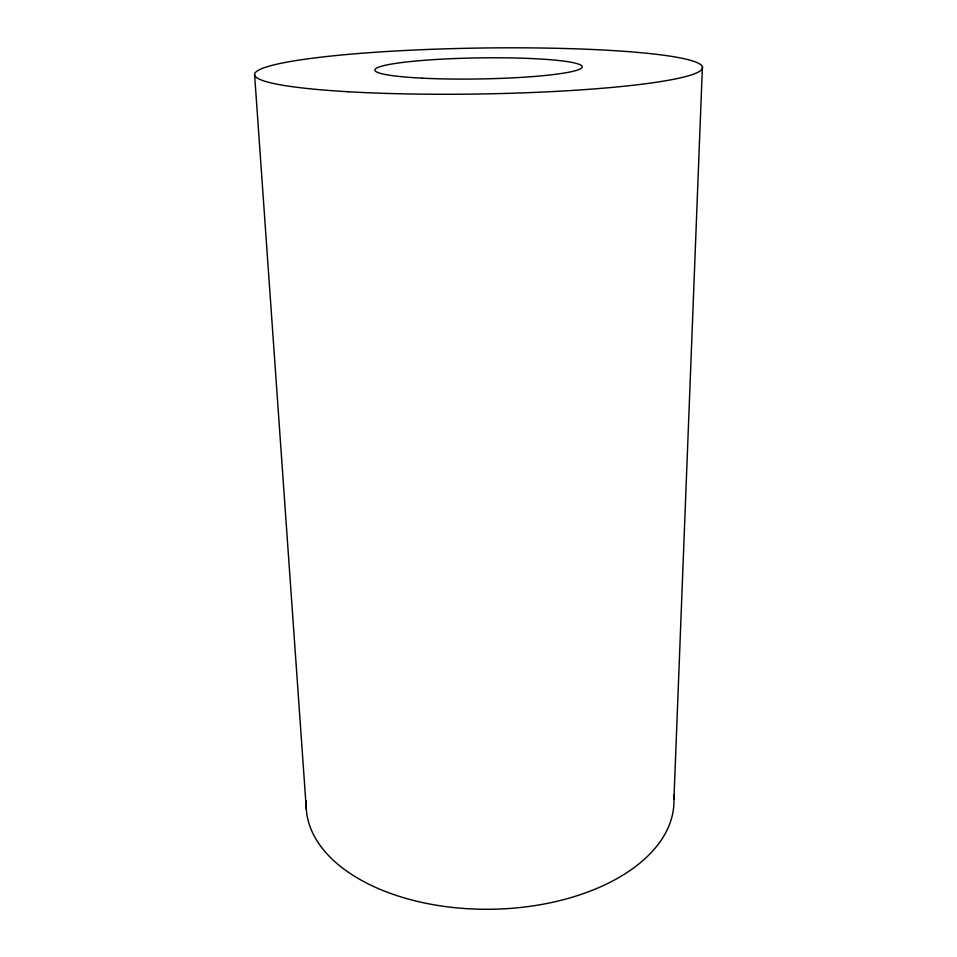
<?xml version="1.0" encoding="UTF-8"?>
<svg xmlns="http://www.w3.org/2000/svg" width="957" height="957" viewBox="0 0 957 957"><rect width="100%" height="100%" fill="white"/><g stroke="black" fill="none" stroke-linecap="round" stroke-linejoin="round"><path stroke-width="1.44" d="M673.931 799.334L702.402 66.739M254.598 74.694L306.336 809.371M673.656 795.159A183.9 106.131 -0.9 0 1 491.778 909.246A183.9 106.131 -0.9 0 1 306.312 800.985M348.336 91.752A223.998 22.968 -0.9 0 0 701.493 69.801A223.998 22.968 -0.9 0 0 385.874 51.57A223.998 22.968 -0.9 0 0 348.336 91.752M422.216 78.163A103.667 10.539 -0.9 0 0 582.059 67.361A103.667 10.539 -0.9 0 0 431.308 59.789A103.667 10.539 -0.9 0 0 422.216 78.163"/></g></svg>
